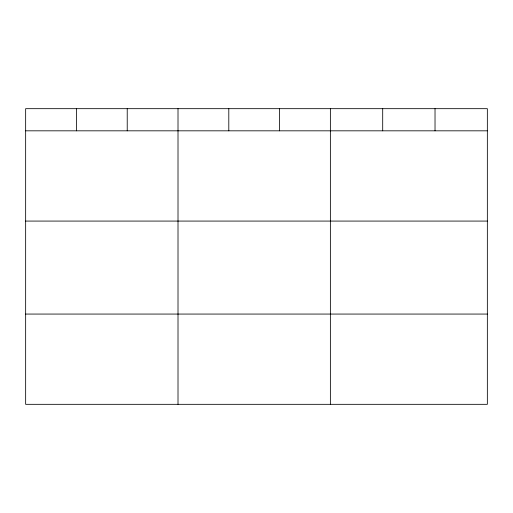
<?xml version="1.0" encoding="UTF-8"?>
<svg xmlns="http://www.w3.org/2000/svg" width="513" height="513" viewBox="0 0 513 513"><rect width="100%" height="100%" fill="white"/><g stroke="black" fill="none" stroke-linecap="round" stroke-linejoin="round"><path stroke-width="0.77" d="M487.35 221.077L487.35 108.673L25.65 108.673L25.65 404.327L487.35 404.327L487.35 221.077L25.65 221.077M25.65 130.821L487.35 130.821M25.65 314.065L487.35 314.065M435.024 108.673L435.024 130.821M382.698 108.673L382.698 130.821M330.372 108.673L330.372 404.327M279.585 108.673L279.585 130.821M228.798 108.673L228.798 130.821M178.011 108.673L178.011 404.327M127.224 108.673L127.224 130.821M76.437 108.673L76.437 130.821"/></g></svg>
